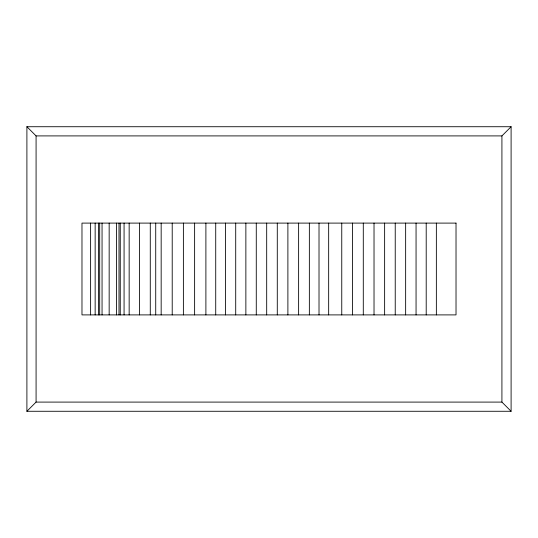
<?xml version="1.0" encoding="UTF-8"?>
<svg xmlns="http://www.w3.org/2000/svg" width="538" height="538" viewBox="0 0 538 538"><rect width="100%" height="100%" fill="white"/><g stroke="black" fill="none" stroke-linecap="round" stroke-linejoin="round"><path stroke-width="0.81" d="M26.9 411.274L36.08 402.094L501.92 402.094L511.1 411.274L511.1 126.726L26.9 126.726L26.9 411.274L511.1 411.274M26.9 126.726L36.08 135.906L501.92 135.906L511.1 126.726M501.92 135.906L501.92 402.094M436.358 223.102L436.358 314.898M426.204 223.102L426.204 314.898M416.056 223.102L416.056 314.898M405.645 223.102L405.645 314.898M395.235 223.102L395.235 314.898M384.63 223.102L384.63 314.898M374.024 223.102L374.024 314.898M363.291 223.102L363.291 314.898M352.558 223.102L352.558 314.898M341.758 223.102L341.758 314.898M328.664 223.102L328.664 314.898M319.014 223.102L319.014 314.898M309.357 223.102L309.357 314.898M298.624 223.102L298.624 314.898M287.891 223.102L287.891 314.898M277.285 223.102L277.285 314.898M266.687 223.102L266.687 314.898M256.276 223.102L256.276 314.898M245.866 223.102L245.866 314.898M235.711 223.102L235.711 314.898M225.563 223.102L225.563 314.898M215.725 223.102L215.725 314.898M205.893 223.102L205.893 314.898M194.621 223.102L194.621 314.898M183.384 223.102L183.384 314.898M172.214 223.102L172.214 314.898M161.165 223.102L161.165 314.898M155.724 223.102L155.724 314.898M150.277 223.102L150.277 314.898M139.591 223.102L139.591 314.898M129.154 223.102L129.154 314.898M124.07 223.102L124.07 314.898M120.263 223.102L120.263 314.898M118.992 223.102L118.992 314.898M116.531 223.102L116.531 314.898M109.16 223.102L109.16 314.898M102.052 223.102L102.052 314.898M99.685 223.102L99.685 314.898M98.555 223.102L98.555 314.898M95.152 223.102L95.152 314.898M90.613 223.102L90.613 314.898M36.08 135.906L36.08 402.094M456.022 223.102L81.978 223.102L81.978 314.898L456.022 314.898L456.022 223.102"/></g></svg>
